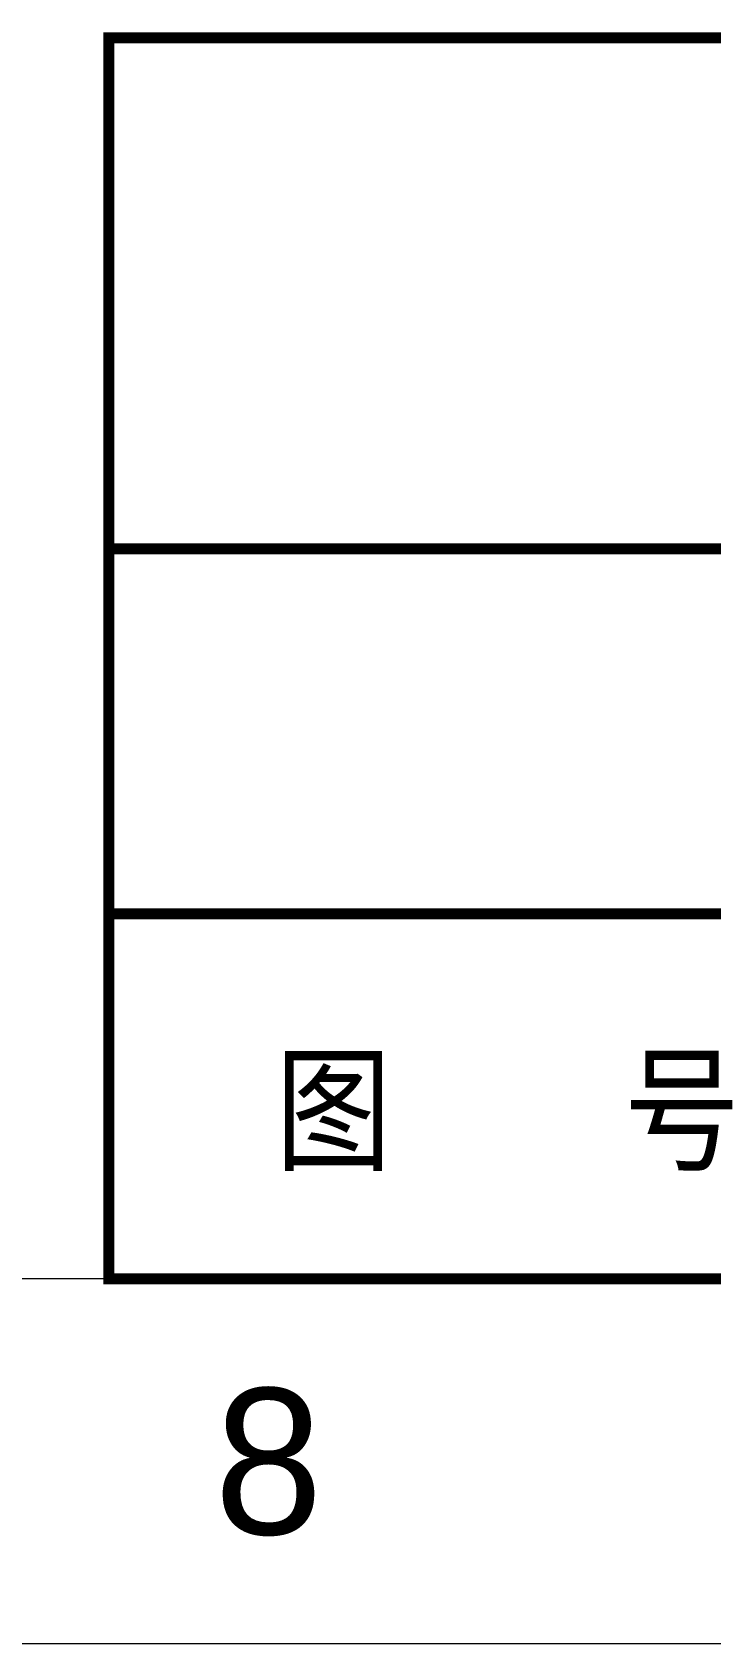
# Model space of a CAD drawing. Extents: x 148 to 221443, y -36682 to 6758.
# Drawn here: x 217601 to 217973, y -23768 to -22885 of the extents above; entities that cross this region are included whole.
import ezdxf
from ezdxf.enums import TextEntityAlignment as Align

# ---------------------------------------------------------------- set-up
doc = ezdxf.new("R2010")
doc.units = 0
doc.header["$LTSCALE"] = 10
doc.header["$MEASUREMENT"] = 0
doc.layers.add('2（细实线）', color=3, linetype='Continuous', lineweight=20)
doc.layers.add('图框层', color=7, linetype='Continuous', lineweight=15)
doc.styles.add('HZ', font='ROMS.SHX', dxfattribs={"width": 0.75, "bigfont": 'GBCBIG.SHX'})
doc.styles.add('tkhz2', font='')
doc.styles.get('tkhz2').set_extended_font_data('SimSun')

# ---------------------------------------------------------------- blocks, each defined once
blk = doc.blocks.new('1.25A2')
at = {"layer": '图框层', "ltscale": 10}
for p, q in [((15302.984, 8873.886), (14595.484, 8873.886)), ((15312.984, 8863.886), (14570.484, 8863.886))]:
    blk.add_line(p, q, dxfattribs=at)
at = {"style": 'HZ'}
blk.add_text('8', height=4, dxfattribs=at).set_placement((15127.359, 8868.886), align=Align.MIDDLE)

msp = doc.modelspace()

# ---------------------------------------------------------------- linework, layer by layer
at = {"layer": '图框层', "const_width": 6}
msp.add_lwpolyline([(217643.1754, -23568.2832), (221243.1754, -23568.2832), (221243.1754, -22888.2832), (217643.1754, -22888.2832)], close=True, dxfattribs=at)
for points in [[(217643.1754, -23168.2832), (221243.1754, -23168.2832)], [(217643.1754, -23368.2832), (221243.1754, -23368.2832)]]:
    msp.add_lwpolyline(points, dxfattribs=at)

# ---------------------------------------------------------------- block references
at = {"layer": '2（细实线）', "xscale": 20, "yscale": 20, "zscale": 20}
msp.add_blockref('1.25A2', (-84816.4951, -201046.0107), dxfattribs=at)

# ---------------------------------------------------------------- texts
at = {"layer": '图框层', "style": 'tkhz2', "width": 0.85}
msp.add_text('图    号', height=55, dxfattribs=at).set_placement((217861.8228, -23503.2599), align=Align.CENTER)

doc.saveas('drawing.dxf')
